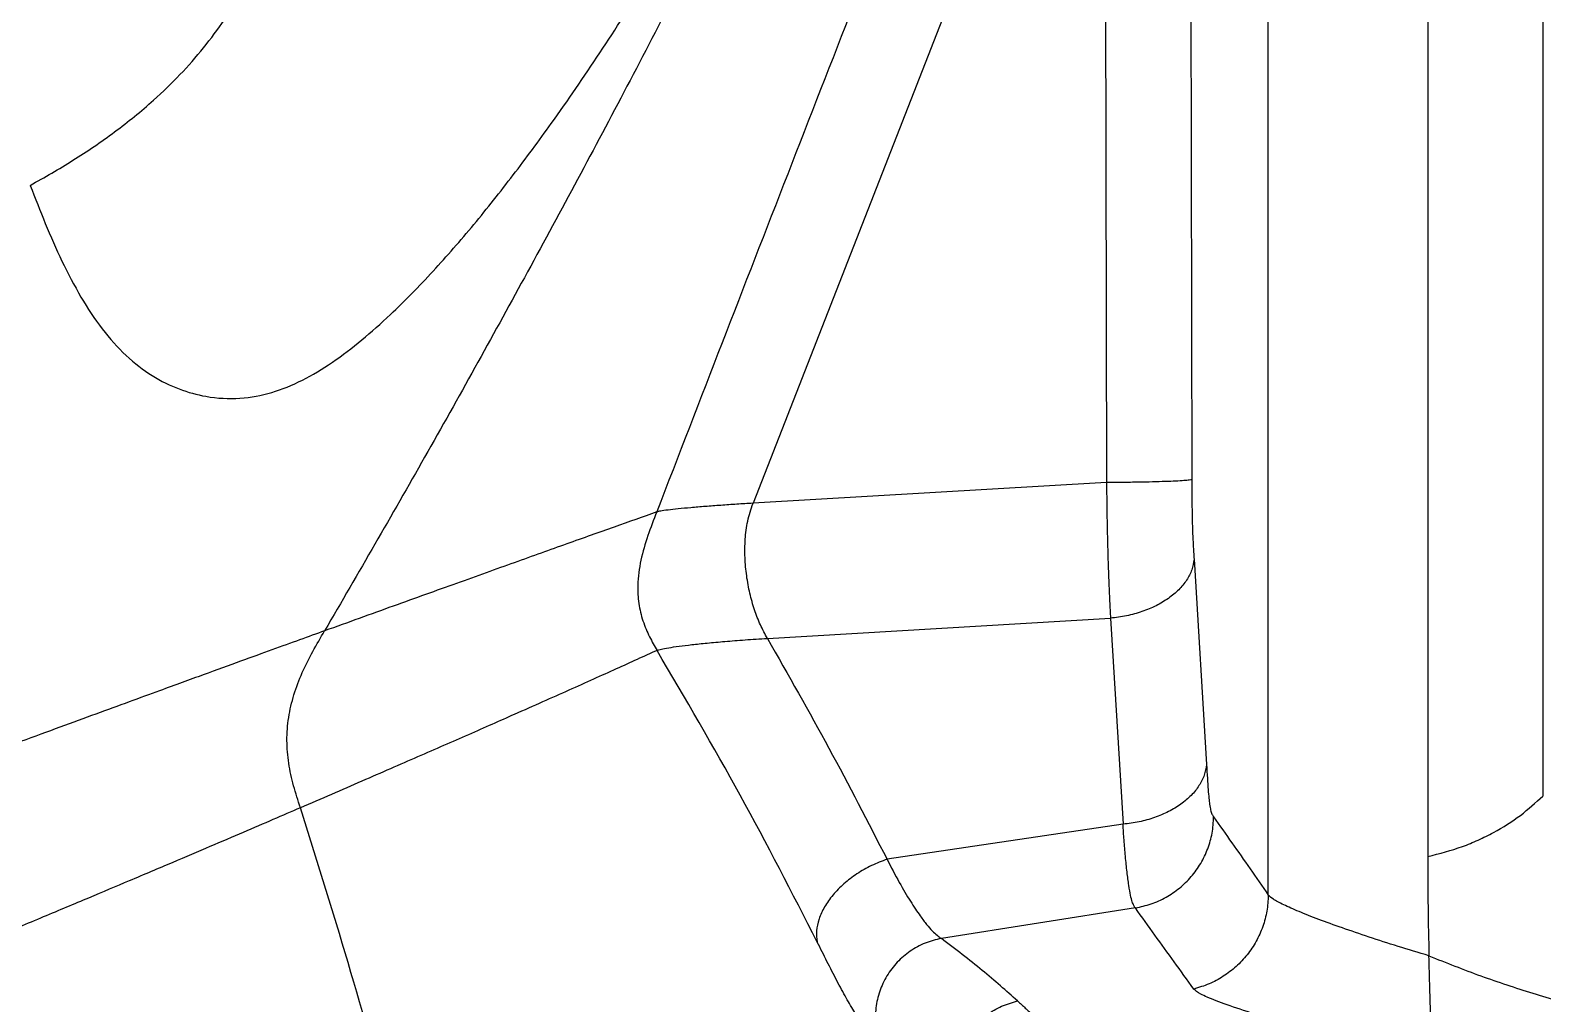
# Model space of a CAD drawing. Extents: x 400 to 501, y 484 to 634.
# Drawn here: x 483.32 to 491.63, y 559.22 to 564.57 of the extents above; entities that cross this region are included whole.
import ezdxf

# ---------------------------------------------------------------- set-up
doc = ezdxf.new("R2010")
doc.units = 0
doc.header["$MEASUREMENT"] = 0
doc.layers.add('DIM', color=3, linetype='Continuous')
doc.layers.add('GEOMETRY', color=3, linetype='Continuous', lineweight=25)

# ---------------------------------------------------------------- blocks, each defined once
blk = doc.blocks.new('2026 GRANDEE')
at = {"layer": 'GEOMETRY', "ltscale": 16}
for p, q in [((39.6931, -37.021), (39.6931, -29.0684)), ((38.7944, -29.9268), (36.8636, -34.8688)), ((38.7944, -29.9268), (38.8052, -34.7551)), ((39.2642, -30.6439), (39.2734, -34.7391)), ((38.8052, -34.7551), (36.8636, -34.8688)), ((39.2734, -34.7391), (39.2734, -34.7489)), ((39.2854, -35.1761), (39.3536, -36.3041)), ((36.9425, -35.6112), (38.8267, -35.5006)), ((38.8267, -35.5006), (38.8954, -36.6322)), ((38.8954, -36.6322), (37.5994, -36.8245)), ((38.9631, -37.092), (37.8979, -37.2596))]:
    blk.add_line(p, q, dxfattribs=at)
at = {"layer": 'GEOMETRY', "color": 4, "ltscale": 16}
for p, q in [((40.5693, -29.7054), (40.5693, -36.8094)), ((41.2003, -30.2054), (41.2003, -36.4774))]:
    blk.add_line(p, q, dxfattribs=at)
at = {"layer": 'GEOMETRY', "ltscale": 16}
for points, knots in [([(32.8948, -33.1225), (32.9219, -33.1927), (32.977, -33.3354), (33.0681, -33.5419), (33.1705, -33.7384), (33.2872, -33.915), (33.419, -34.0625), (33.563, -34.1733), (33.7121, -34.2464), (33.8753, -34.2904), (34.0457, -34.299), (34.2205, -34.2667), (34.3876, -34.1985), (34.5516, -34.0997), (34.7127, -33.977), (34.8978, -33.8127), (35.1045, -33.6017), (35.3303, -33.3417), (35.547, -33.0687), (35.7788, -32.7545), (36.0243, -32.3966), (36.2803, -31.9961), (36.583, -31.4933), (36.9227, -30.8885), (37.2962, -30.1788), (37.6547, -29.4631), (38.0047, -28.7368), (38.3484, -27.9991), (38.6866, -27.2524), (38.9066, -26.7481), (39.0167, -26.4958)], [0, 0, 0, 0, 0.0192301, 0.0390807, 0.0594185, 0.0794645, 0.0994184, 0.1194202, 0.1389864, 0.1584061, 0.1843225, 0.2093065, 0.233813, 0.2576335, 0.2807075, 0.3026406, 0.335158, 0.3663087, 0.3968759, 0.427202, 0.4670657, 0.5068693, 0.5461344, 0.6125575, 0.6773034, 0.7417035, 0.8063226, 0.8708521, 0.9353725, 1, 1, 1, 1]), ([(38.516, -29.3441), (38.2706, -29.9634), (37.7802, -31.2009), (37.0532, -33.0586), (36.574, -34.2978), (36.3346, -34.9168)], [0, 0, 0, 0, 0.333968, 0.667298, 1, 1, 1, 1]), ([(36.699, -31.5605), (36.5185, -31.9113), (36.1618, -32.6046), (35.6147, -33.6227), (35.0683, -34.6097), (34.6955, -35.2524), (34.5114, -35.5697)], [0, 0, 0, 0, 0.259139, 0.51215, 0.759084, 1, 1, 1, 1]), ([(32.8948, -33.1225), (32.9737, -33.0777), (33.1329, -32.9873), (33.3605, -32.8315), (33.557, -32.6725), (33.7189, -32.516), (33.849, -32.3679), (33.9637, -32.2141), (34.0312, -32.1081), (34.0652, -32.0549)], [0, 0, 0, 0, 0.16489, 0.332943, 0.500663, 0.625407, 0.749584, 0.874173, 1, 1, 1, 1]), ([(39.2734, -34.7391), (39.2698, -34.7401), (39.2625, -34.742), (39.2315, -34.7448), (39.1868, -34.7474), (39.1286, -34.7498), (39.059, -34.7518), (38.9802, -34.7534), (38.8948, -34.7546), (38.8351, -34.7549), (38.8052, -34.7551)], [0, 0, 0, 0, 0.125006, 0.250006, 0.375002, 0.5, 0.624998, 0.749994, 0.874994, 1, 1, 1, 1]), ([(38.8052, -34.7551), (38.8055, -34.7962), (38.8059, -34.8839), (38.8085, -35.0205), (38.8123, -35.1614), (38.8166, -35.2922), (38.8212, -35.4035), (38.8249, -35.4698), (38.8267, -35.5006)], [0, 0, 0, 0, 0.150011, 0.320204, 0.500762, 0.681469, 0.851667, 1, 1, 1, 1]), ([(39.2734, -34.7489), (39.2735, -34.7822), (39.2737, -34.8409), (39.2744, -34.9189), (39.2757, -34.9816), (39.2778, -35.0405), (39.2811, -35.1053), (39.2838, -35.1507), (39.2854, -35.1761)], [0, 0, 0, 0, 0.210262, 0.371538, 0.495543, 0.622062, 0.788247, 1, 1, 1, 1]), ([(36.8636, -34.8688), (36.834, -34.8706), (36.7738, -34.8743), (36.6855, -34.8804), (36.6001, -34.8868), (36.5209, -34.8935), (36.4511, -34.9), (36.3948, -34.9062), (36.3531, -34.9119), (36.3408, -34.9152), (36.3346, -34.9168)], [0, 0, 0, 0, 0.11809, 0.239774, 0.364199, 0.49068, 0.618427, 0.746537, 0.874015, 1, 1, 1, 1]), ([(36.9425, -35.6112), (36.9292, -35.5868), (36.9023, -35.5369), (36.8708, -35.4552), (36.8453, -35.3654), (36.8276, -35.2691), (36.8181, -35.1689), (36.8191, -35.0674), (36.8315, -34.9658), (36.8528, -34.9013), (36.8636, -34.8688)], [0, 0, 0, 0, 0.126147, 0.257275, 0.387296, 0.51419, 0.638164, 0.75937, 0.879016, 1, 1, 1, 1]), ([(36.3346, -34.9168), (36.2584, -34.9438), (36.1059, -34.9978), (35.845, -35.0907), (35.5579, -35.1934), (35.2402, -35.3073), (34.8934, -35.432), (34.6387, -35.5238), (34.5114, -35.5697)], [0, 0, 0, 0, 0.166643, 0.333331, 0.5, 0.666658, 0.833328, 1, 1, 1, 1]), ([(36.3346, -34.9168), (36.3179, -34.96), (36.2844, -35.0467), (36.2448, -35.1802), (36.2275, -35.3063), (36.2337, -35.4197), (36.2569, -35.5164), (36.2947, -35.6051), (36.3225, -35.6529), (36.3365, -35.6769)], [0, 0, 0, 0, 0.169836, 0.341308, 0.510631, 0.634147, 0.755634, 0.877201, 1, 1, 1, 1]), ([(39.2854, -35.1761), (39.2822, -35.1957), (39.276, -35.2348), (39.2465, -35.2916), (39.2034, -35.3447), (39.1466, -35.3924), (39.0783, -35.4332), (39.0005, -35.4656), (38.9159, -35.4895), (38.8564, -35.4969), (38.8267, -35.5006)], [0, 0, 0, 0, 0.125006, 0.250006, 0.375002, 0.5, 0.624998, 0.749994, 0.874994, 1, 1, 1, 1]), ([(34.5114, -35.5697), (34.4664, -35.5859), (34.3763, -35.6185), (34.2256, -35.673), (34.0539, -35.7353), (33.8505, -35.8093), (33.6408, -35.8858), (33.4392, -35.9595), (33.2571, -36.0262), (33.0607, -36.0981), (32.846, -36.1768), (32.6078, -36.2643), (32.344, -36.3612), (32.0582, -36.4664), (31.7237, -36.5896), (31.3412, -36.7306), (30.9129, -36.8885), (30.4779, -37.0491), (30.0393, -37.211), (29.5999, -37.3733), (29.1328, -37.5459), (28.6393, -37.7283), (28.1215, -37.9198), (27.6084, -38.1096), (27.0993, -38.298), (26.761, -38.4231), (26.592, -38.4857)], [0, 0, 0, 0, 0.049654, 0.099525, 0.149383, 0.199363, 0.249482, 0.280846, 0.312307, 0.343858, 0.375479, 0.407093, 0.438719, 0.47036, 0.501964, 0.543993, 0.585867, 0.627603, 0.669249, 0.71076, 0.752165, 0.801742, 0.851371, 0.900976, 0.950503, 1, 1, 1, 1]), ([(34.378, -36.5419), (34.3651, -36.5015), (34.3393, -36.4212), (34.3117, -36.298), (34.3012, -36.172), (34.3108, -36.045), (34.3402, -35.9197), (34.3866, -35.7983), (34.4455, -35.6821), (34.4895, -35.6071), (34.5114, -35.5697)], [0, 0, 0, 0, 0.125099, 0.249086, 0.372404, 0.496054, 0.620902, 0.747066, 0.873805, 1, 1, 1, 1]), ([(36.3365, -35.6769), (36.3432, -35.6747), (36.3566, -35.6701), (36.3991, -35.6624), (36.4553, -35.6543), (36.5262, -35.6457), (36.6105, -35.6368), (36.7082, -35.6278), (36.8192, -35.6189), (36.901, -35.6138), (36.9425, -35.6112)], [0, 0, 0, 0, 0.121469, 0.243706, 0.366862, 0.490862, 0.615701, 0.741516, 0.86886, 1, 1, 1, 1]), ([(36.9425, -35.6112), (37.0568, -35.8119), (37.286, -36.2142), (37.4948, -36.6208), (37.5994, -36.8245)], [0, 0, 0, 0, 0.498979, 1, 1, 1, 1]), ([(36.3365, -35.6769), (36.264, -35.7101), (36.119, -35.7764), (35.8581, -35.8937), (35.5851, -36.015), (35.305, -36.1385), (35.0261, -36.2606), (34.7212, -36.3934), (34.4924, -36.4924), (34.378, -36.5419)], [0, 0, 0, 0, 0.166643, 0.333332, 0.499999, 0.624994, 0.749992, 0.875001, 1, 1, 1, 1]), ([(37.2164, -37.2795), (37.0784, -37.01), (36.803, -36.472), (36.4918, -35.9416), (36.3365, -35.6769)], [0, 0, 0, 0, 0.501031, 1, 1, 1, 1]), ([(39.3536, -36.3041), (39.3505, -36.3239), (39.3443, -36.3634), (39.3149, -36.4208), (39.2718, -36.4745), (39.2151, -36.5227), (39.1468, -36.564), (39.0691, -36.5968), (38.9845, -36.6209), (38.9251, -36.6284), (38.8954, -36.6322)], [0, 0, 0, 0, 0.125006, 0.250006, 0.375002, 0.5, 0.624998, 0.749994, 0.874994, 1, 1, 1, 1]), ([(39.3536, -36.3041), (39.3552, -36.3298), (39.3582, -36.3776), (39.3625, -36.4404), (39.3667, -36.4884), (39.3712, -36.5274), (39.3769, -36.5583), (39.3845, -36.5793), (39.39, -36.5874), (39.3931, -36.5918)], [0, 0, 0, 0, 0.155302, 0.289533, 0.402563, 0.501054, 0.63421, 0.797487, 1, 1, 1, 1]), ([(34.378, -36.5419), (34.3285, -36.5632), (34.2295, -36.606), (34.0666, -36.676), (33.8849, -36.7537), (33.6784, -36.8416), (33.4556, -36.9359), (33.2184, -37.0359), (32.9706, -37.14), (32.6964, -37.2549), (32.3958, -37.3805), (32.0702, -37.5162), (31.7219, -37.661), (31.3545, -37.8134), (30.972, -37.9718), (30.5785, -38.1345), (30.178, -38.2999), (29.7738, -38.4666), (29.3419, -38.6444), (28.8841, -38.8328), (28.4026, -39.0306), (27.9253, -39.2266), (27.4522, -39.4207), (27.1389, -39.5492), (26.9823, -39.6134)], [0, 0, 0, 0, 0.049655, 0.099527, 0.149387, 0.19937, 0.249491, 0.291328, 0.333327, 0.375478, 0.417641, 0.459826, 0.501977, 0.544007, 0.585878, 0.627612, 0.669256, 0.710765, 0.752168, 0.801744, 0.851371, 0.900976, 0.950503, 1, 1, 1, 1]), ([(35.5982, -41.8707), (35.5543, -41.5637), (35.4666, -40.951), (35.2984, -40.0418), (35.1054, -39.1444), (34.8861, -38.2613), (34.6456, -37.3932), (34.4669, -36.8248), (34.378, -36.5419)], [0, 0, 0, 0, 0.169121, 0.337513, 0.504996, 0.671373, 0.836444, 1, 1, 1, 1]), ([(40.5693, -36.8094), (40.6338, -36.7929), (40.73, -36.7684), (40.8473, -36.7193), (40.9575, -36.6647), (41.0825, -36.5857), (41.161, -36.5135), (41.2003, -36.4774)], [0, 0, 0, 0, 0.2506784, 0.3734228, 0.5011769, 0.7508558, 1, 1, 1, 1]), ([(38.9631, -37.092), (38.9924, -37.0857), (39.0509, -37.0731), (39.1328, -37.0352), (39.2073, -36.9846), (39.2717, -36.9217), (39.3243, -36.8486), (39.3629, -36.7675), (39.3879, -36.6811), (39.3914, -36.6216), (39.3931, -36.5918)], [0, 0, 0, 0, 0.125005, 0.250005, 0.375002, 0.5, 0.624998, 0.749995, 0.874995, 1, 1, 1, 1]), ([(39.3931, -36.5918), (39.4266, -36.6397), (39.4933, -36.7354), (39.5933, -36.8762), (39.6598, -36.9728), (39.6931, -37.021)], [0, 0, 0, 0, 0.334225, 0.667493, 1, 1, 1, 1]), ([(38.9631, -37.092), (38.9603, -37.088), (38.9544, -37.0795), (38.9458, -37.0595), (38.9368, -37.0248), (38.9273, -36.9706), (38.9176, -36.8975), (38.9087, -36.8117), (38.9012, -36.7217), (38.8972, -36.6611), (38.8954, -36.6322)], [0, 0, 0, 0, 0.111784, 0.234828, 0.36581, 0.500665, 0.635372, 0.765902, 0.888446, 1, 1, 1, 1]), ([(37.5994, -36.8245), (37.5708, -36.8353), (37.5135, -36.857), (37.4332, -36.9036), (37.3612, -36.9583), (37.3007, -37.02), (37.254, -37.0857), (37.2235, -37.1528), (37.2088, -37.2191), (37.2139, -37.2594), (37.2164, -37.2795)], [0, 0, 0, 0, 0.125012, 0.250012, 0.375004, 0.5, 0.624996, 0.749988, 0.874988, 1, 1, 1, 1]), ([(37.5994, -36.8245), (37.6218, -36.8677), (37.6646, -36.9501), (37.7278, -37.0567), (37.7784, -37.1329), (37.818, -37.1849), (37.8489, -37.2196), (37.8757, -37.2436), (37.8903, -37.2541), (37.8979, -37.2596)], [0, 0, 0, 0, 0.179036, 0.342222, 0.498064, 0.614647, 0.734543, 0.861315, 1, 1, 1, 1]), ([(40.5693, -36.8094), (40.5692, -36.9027), (40.5691, -37.0846), (40.5733, -37.2665), (40.5753, -37.3551)], [0, 0, 0, 0, 0.5127192, 1, 1, 1, 1]), ([(39.6931, -37.021), (39.6914, -37.0504), (39.6881, -37.1092), (39.6647, -37.1951), (39.6284, -37.2761), (39.5789, -37.3502), (39.518, -37.4153), (39.4472, -37.4693), (39.3687, -37.512), (39.3119, -37.529), (39.2834, -37.5374)], [0, 0, 0, 0, 0.125004, 0.250004, 0.375001, 0.5, 0.624999, 0.749996, 0.874996, 1, 1, 1, 1]), ([(40.5753, -37.3551), (40.5184, -37.3378), (40.4048, -37.3035), (40.2444, -37.2516), (40.0972, -37.2015), (39.9674, -37.1543), (39.8583, -37.1112), (39.774, -37.0738), (39.7145, -37.0423), (39.7002, -37.0281), (39.6931, -37.021)], [0, 0, 0, 0, 0.126514, 0.25232, 0.377436, 0.502209, 0.626554, 0.750597, 0.874978, 1, 1, 1, 1]), ([(39.2834, -37.5374), (39.2476, -37.4873), (39.1756, -37.3866), (39.0707, -37.2419), (38.999, -37.142), (38.9631, -37.092)], [0, 0, 0, 0, 0.331219, 0.665152, 1, 1, 1, 1]), ([(37.557, -37.8246), (37.5457, -37.8164), (37.5225, -37.7995), (37.4792, -37.7518), (37.4291, -37.6784), (37.3763, -37.5885), (37.3247, -37.4932), (37.2712, -37.3892), (37.2343, -37.3153), (37.2164, -37.2795)], [0, 0, 0, 0, 0.161263, 0.331504, 0.504122, 0.633127, 0.760239, 0.883819, 1, 1, 1, 1]), ([(37.8979, -37.2596), (37.8677, -37.2668), (37.8073, -37.2813), (37.7247, -37.3271), (37.6532, -37.3882), (37.5962, -37.4634), (37.5562, -37.5489), (37.5356, -37.6405), (37.5337, -37.7346), (37.5493, -37.7946), (37.557, -37.8246)], [0, 0, 0, 0, 0.125017, 0.250017, 0.375005, 0.5, 0.624995, 0.749983, 0.874983, 1, 1, 1, 1]), ([(38.3164, -37.6031), (38.2541, -37.5475), (38.1293, -37.4361), (37.9751, -37.3185), (37.8979, -37.2596)], [0, 0, 0, 0, 0.499293, 1, 1, 1, 1]), ([(40.5722, -37.9641), (40.5753, -37.9465), (40.5815, -37.9117), (40.5857, -37.8236), (40.5848, -37.6967), (40.5804, -37.53), (40.577, -37.4142), (40.5753, -37.3551)], [0, 0, 0, 0, 0.123541, 0.243721, 0.485149, 0.737278, 1, 1, 1, 1]), ([(40.5753, -37.3551), (40.6701, -37.3928), (40.8593, -37.4681), (41.145, -37.5617), (41.4313, -37.6457), (41.7208, -37.7251), (42.0131, -37.8048), (42.2054, -37.8607), (42.3015, -37.8886)], [0, 0, 0, 0, 0.1685986, 0.3365333, 0.5045149, 0.670749, 0.8354568, 1, 1, 1, 1]), ([(40.5722, -37.9641), (40.495, -37.9439), (40.3401, -37.9033), (40.1159, -37.8273), (39.9001, -37.762), (39.7025, -37.7014), (39.5317, -37.6474), (39.3997, -37.6006), (39.3122, -37.5632), (39.293, -37.546), (39.2834, -37.5374)], [0, 0, 0, 0, 0.121897, 0.244577, 0.367877, 0.492416, 0.618162, 0.744677, 0.871974, 1, 1, 1, 1]), ([(37.9842, -38.173), (37.9768, -38.1431), (37.9621, -38.0834), (37.9642, -37.9902), (37.9842, -37.8994), (38.0227, -37.8145), (38.0777, -37.739), (38.147, -37.6767), (38.2273, -37.6286), (38.2867, -37.6116), (38.3164, -37.6031)], [0, 0, 0, 0, 0.125014, 0.250014, 0.375004, 0.5, 0.624996, 0.749986, 0.874986, 1, 1, 1, 1]), ([(38.3164, -37.6031), (38.3305, -37.616), (38.3582, -37.6416), (38.4018, -37.6802), (38.4521, -37.7196), (38.5135, -37.7599), (38.5947, -37.805), (38.6996, -37.8612), (38.8174, -37.9197), (38.9395, -37.9769), (39.0777, -38.0377), (39.2462, -38.1087), (39.4526, -38.1887), (39.6972, -38.2753), (39.995, -38.3747), (40.3509, -38.4877), (40.7646, -38.6144), (41.1995, -38.7442), (41.6502, -38.8765), (42.2658, -39.0547), (43.0456, -39.2773), (43.6714, -39.454), (43.9858, -39.5427)], [0, 0, 0, 0, 0.046019, 0.09094, 0.134547, 0.176619, 0.218274, 0.258298, 0.287107, 0.314973, 0.342113, 0.368862, 0.403768, 0.439352, 0.476366, 0.528552, 0.583344, 0.640243, 0.698794, 0.75864, 0.878736, 1, 1, 1, 1])]:
    blk.add_open_spline(points, degree=3, knots=knots, dxfattribs=at)

msp = doc.modelspace()

# ---------------------------------------------------------------- block references
at = {"layer": 'DIM'}
msp.add_blockref('2026 GRANDEE', (450.4248, 596.8403), dxfattribs=at)

doc.saveas('drawing.dxf')
